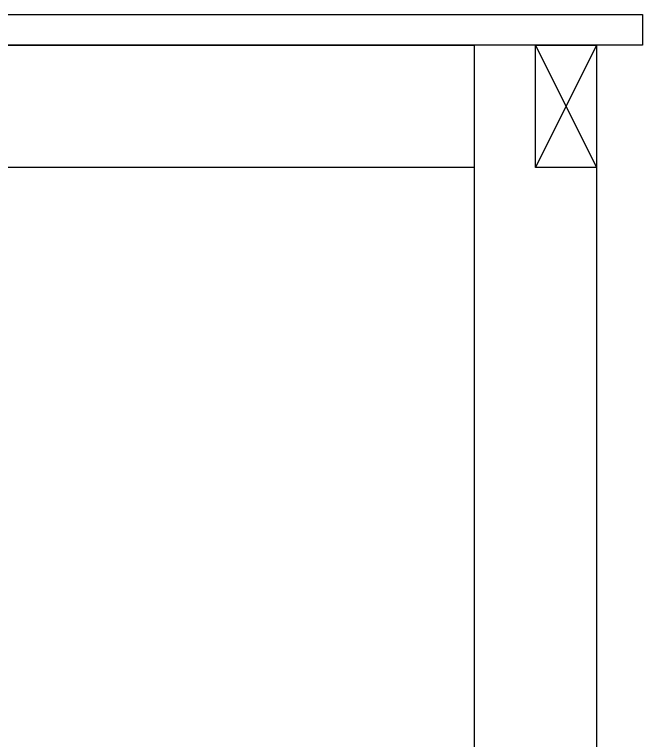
# Model space of a CAD drawing. Header units: inches. Extents: x 0 to 23821, y 0 to 11279.
# Drawn here: x 4606.7 to 5017.1, y 6879.3 to 7353.7 of the extents above; entities that cross this region are included whole.
import ezdxf

# ---------------------------------------------------------------- set-up
doc = ezdxf.new("R2010")
doc.units = ezdxf.units.IN
doc.header["$LTSCALE"] = 10
doc.header["$MEASUREMENT"] = 0

# ---------------------------------------------------------------- blocks, each defined once
blk = doc.blocks.new('A$C0680ba2b')
at = {"color": 0, "linetype": 'ByBlock', "lineweight": -3}
for p, q in [((-20, 40), (20, -40)), ((20, 40), (-20, -40))]:
    blk.add_line(p, q, dxfattribs=at)
blk.add_lwpolyline([(-20, 40), (20, 40), (20, -40), (-20, -40)], close=True, dxfattribs=at)
blk = doc.blocks.new('A$Cd79cac07')
at = {"color": 0}
for p, q in [((-2650, 20), (0, 20)), ((0, 20), (0, 0)), ((0, 0), (-2650, 0)), ((-110, 0), (-110, -774.5)), ((-30, 0), (-110, 0)), ((-30, 0), (-30, -774.5))]:
    blk.add_line(p, q, dxfattribs=at)
blk.add_lwpolyline([(-2540, 0), (-110, 0), (-110, -80), (-2540, -80)], close=True, dxfattribs=at)
at = {"color": 0, "linetype": 'ByBlock', "lineweight": -3}
blk.add_blockref('A$C0680ba2b', (-50, -40), dxfattribs=at)

msp = doc.modelspace()

# ---------------------------------------------------------------- block references
at = {"color": 252}
msp.add_blockref('A$Cd79cac07', (5017.14339049, 7333.73973882, -227228.55083111), dxfattribs=at)

doc.saveas('drawing.dxf')
